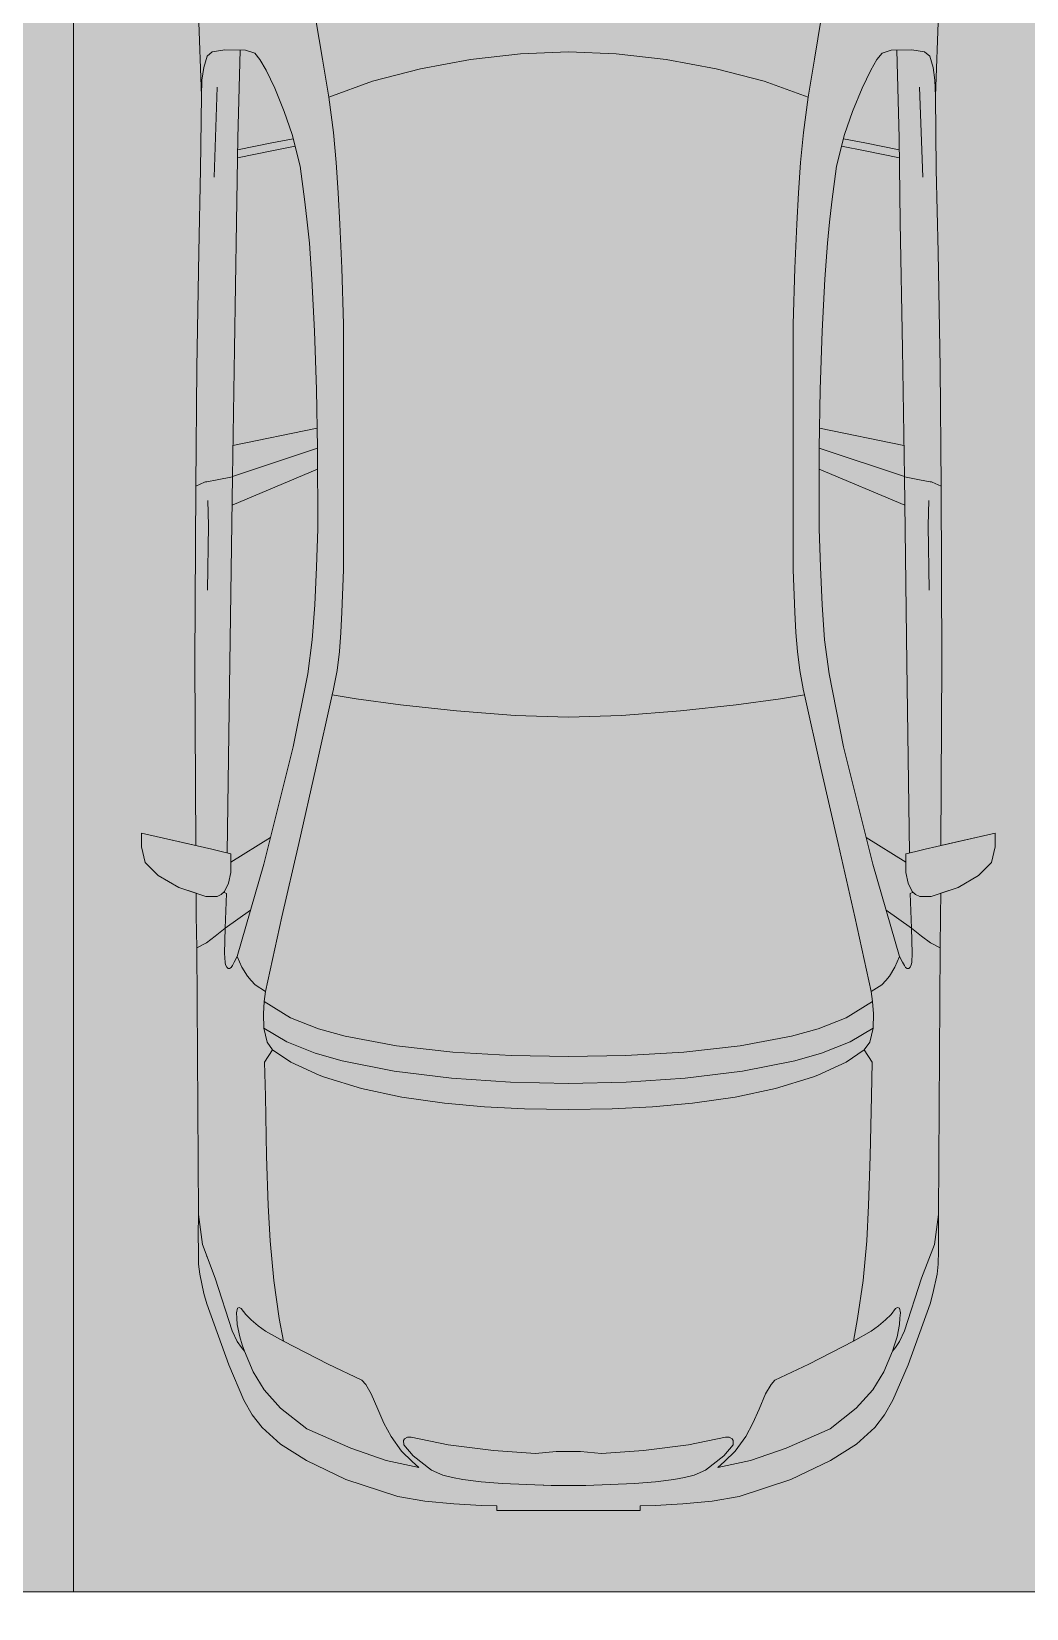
# Model space of a CAD drawing. Header units: millimetres. Extents: x 141848 to 1648660, y -465012 to -151356.
# Drawn here: x 446634 to 449076, y -270728 to -266857 of the extents above; entities that cross this region are included whole.
import ezdxf

# ---------------------------------------------------------------- set-up
doc = ezdxf.new("R2010")
doc.units = ezdxf.units.MM
doc.header["$MEASUREMENT"] = 0
doc.layers.add('Extérieur - Environnement', color=7, linetype='Continuous')
doc.layers.add('Structure - Murs extérieurs', color=7, linetype='Continuous')

msp = doc.modelspace()

# ---------------------------------------------------------------- hatches: boundary and pattern name
at = {"linetype": 'Continuous', "lineweight": 0, "true_color": 0x6f6f6f}
h = msp.add_hatch(color=8, dxfattribs=at)
h.paths.add_polyline_path([(360547.961, -275935.042), (360547.961, -295062.571), (487920.34, -293826.868), (487920.34, -270902.734), (487462.568, -270902.734), (472913.119, -271040.575), (472913.119, -163437.635), (371855.719, -163437.635), (371855.719, -271040.575), (371882.482, -271040.57), (371882.665, -272000.514, -0.40942736), (367883.201, -275935.042)])
h.paths.add_polyline_path([(377135.103, -260639.953), (373845.103, -260639.953), (373845.103, -248364.953), (373845.103, -243089.974), (373845.103, -242189.974), (377135.103, -242189.974)], flags=0)
h.paths.add_polyline_path([(415474.561, -260810.571), (380202.952, -260810.571), (380202.952, -230015.57), (380202.952, -193810.571), (380202.952, -171995.57), (431505.799, -171995.57), (464309.564, -171995.57), (464309.564, -262266.885), (436549.587, -262266.885), (436549.587, -189810.571), (412055.061, -189810.571), (412055.061, -201780.57), (412055.061, -204495.57), (415454.069, -204495.57), (415454.069, -208495.57), (415454.069, -218295.57), (405655.061, -218295.57), (405655.061, -222495.57), (415474.561, -222495.57)], flags=0)
h.paths.add_polyline_path([(381436.562, -269433.913, -0.09031866), (381558.292, -268727.623, -0.20144873), (382612.158, -267592.74, -0.10421145), (383417.525, -267415.055), (384017.498, -267409.371, -0.10404461), (384824.873, -267571.244, -0.23825546), (385983.776, -268953.318, -0.05518862), (386036.355, -269390.334), (386038.45, -269611.438), (386050.565, -270890.267), (385792.102, -271892.761, -0.26794919), (384069.602, -272909.124), (383469.629, -272914.808, -0.19371746), (382078.771, -272370.185, -0.07056876), (381728.183, -271931.262, -0.1316525), (381450.772, -270933.845)], flags=0)
h.paths.add_polyline_path([(392016.505, -273452.052), (392030.007, -267377.824, -0.3805567), (394016.505, -265609.826), (394094.233, -265609.826), (394094.233, -270609.826), (409094.233, -270609.826), (409094.233, -265609.826), (414055.71, -265609.826, -0.41421356), (415555.71, -267109.826), (415555.71, -273660.699, -0.34550161), (413836.804, -275433.432), (394027.271, -275599.002, -0.4157911), (392016.505, -273599.031)], flags=0)
h.paths.add_polyline_path([(424209.612, -271504.083, -0.13447393), (423930.467, -270484.937), (423930.467, -268984.937, -0.41421356), (425930.467, -266984.937), (426530.467, -266984.937, -0.41421356), (428530.467, -268984.937), (428530.467, -270484.937, -0.12882035), (428273.55, -271465.581, -0.27093629), (426530.467, -272484.937), (425930.467, -272484.937, -0.26498)], flags=0)
h.paths.add_polyline_path([(436562.206, -273329.325), (436569.468, -267730.336, -0.09856151), (436800.237, -266943.721), (436817.2, -266951.545, -0.258849), (438654.998, -265605.827), (438652.661, -265587.294), (439337.088, -265587.294), (439337.088, -265687.294), (439337.088, -270687.294), (469237.088, -270687.294), (469237.088, -265687.294), (470907.523, -265687.294), (472885.813, -265687.294), (472885.813, -267687.294), (472885.813, -271062.255, 0.00134576), (472885.842, -271073.021), (472896.728, -273095.233, -0.41421356), (470907.523, -275105.97), (462184.053, -275105.97, -0.00518896), (462130.957, -275116.103), (454147.511, -275196.191), (438770.531, -275253.24, -0.38655333), (436572.608, -273475.385, -0.02518922)], flags=0)

# ---------------------------------------------------------------- linework, layer by layer
at = {"color": 9, "linetype": 'Continuous', "lineweight": 5}
msp.add_lwpolyline([(436572.608, -273475.385, 0.38655333), (438770.531, -275253.24), (454147.511, -275196.191), (462130.957, -275116.103, 0.00518896), (462184.053, -275105.97), (470907.523, -275105.97, 0.41421356), (472896.728, -273095.233), (472885.842, -271073.021, -0.00134576), (472885.813, -271062.255), (472885.813, -267687.294), (472885.813, -265687.294), (470907.523, -265687.294), (469237.088, -265687.294), (469237.088, -270687.294), (439337.088, -270687.294), (439337.088, -265687.294), (439337.088, -265587.294), (438652.661, -265587.294), (438654.998, -265605.827, 0.258849), (436817.2, -266951.545), (436800.237, -266943.721, 0.09856151), (436569.468, -267730.336), (436562.206, -273329.325, 0.02518922)], format="xyb", close=True, dxfattribs=at)
at = {"color": 255, "linetype": 'Continuous', "lineweight": 5, "flags": 128}
for points in [[(446737.088, -265687.294), (446737.088, -270687.294)], [(446737.088, -270687.294), (446737.088, -265687.294)], [(444237.088, -270687.294), (446737.088, -270687.294)], [(446737.088, -270687.294), (449237.088, -270687.294)]]:
    msp.add_lwpolyline(points, dxfattribs=at)
at = {"layer": 'Extérieur - Environnement', "color": 7, "linetype": 'Continuous', "lineweight": 13}
for p, q in [((447312.002, -266709.08), (447348.174, -266924.692)), ((448591.814, -266709.08), (448555.642, -266924.692)), ((447043.698, -266812.144), (447050.959, -267015.116)), ((447050.959, -267015.116), (447043.698, -266812.144)), ((448852.857, -267015.116), (448860.118, -266812.144)), ((448852.857, -267015.116), (448860.118, -266812.144)), ((447064.951, -266917.174), (447056.547, -266945.179)), ((447077.652, -266906.682), (447064.951, -266917.174)), ((447108.63, -266901.909), (447077.652, -266906.682)), ((447159.244, -266903.116), (447108.63, -266901.909)), ((447140.038, -267118.034), (447145.862, -266902.797)), ((447181.719, -266910.293), (447159.244, -266903.116)), ((447194.717, -266925.468), (447181.719, -266910.293)), ((447834.373, -266911.78), (447711.69, -266925.666)), ((447951.908, -266907.061), (447834.373, -266911.78)), ((447951.908, -266907.061), (448069.443, -266911.78)), ((448069.443, -266911.78), (448192.126, -266925.666)), ((448709.099, -266925.468), (448722.098, -266910.293)), ((448722.098, -266910.293), (448744.572, -266903.116)), ((448744.572, -266903.116), (448795.186, -266901.909)), ((448763.778, -267118.034), (448757.954, -266902.797)), ((448795.186, -266901.909), (448826.164, -266906.682)), ((448826.164, -266906.682), (448838.865, -266917.174)), ((448838.865, -266917.174), (448847.27, -266945.179)), ((447056.547, -266945.179), (447052.232, -266976.682)), ((447209.611, -266951.662), (447194.717, -266925.468)), ((447231.015, -266995.684), (447209.611, -266951.662)), ((447348.174, -266924.692), (447363.388, -267017.735)), ((447588.935, -266948.269), (447471.085, -266979.133)), ((447711.69, -266925.666), (447588.935, -266948.269)), ((448192.126, -266925.666), (448314.881, -266948.269)), ((448314.881, -266948.269), (448432.731, -266979.133)), ((448555.642, -266924.692), (448540.428, -267017.735)), ((448672.801, -266995.684), (448694.205, -266951.662)), ((448694.205, -266951.662), (448709.099, -266925.468)), ((448847.27, -266945.179), (448851.584, -266976.682)), ((447052.232, -266976.682), (447050.959, -267015.116)), ((447089.626, -266993.88), (447082.209, -267214.66)), ((447254.43, -267052.956), (447231.015, -266995.684)), ((447471.085, -266979.133), (447363.388, -267017.735)), ((448432.731, -266979.133), (448540.428, -267017.735)), ((448649.386, -267052.956), (448672.801, -266995.684)), ((448814.19, -266993.88), (448821.607, -267214.66)), ((448851.584, -266976.682), (448852.857, -267015.116)), ((447050.959, -267015.116), (447048.746, -267195.422)), ((447048.746, -267195.422), (447050.959, -267015.116)), ((447363.388, -267017.735), (447375.059, -267105.162)), ((448540.428, -267017.735), (448528.757, -267105.162)), ((448855.07, -267195.422), (448852.857, -267015.116)), ((448855.07, -267195.422), (448852.857, -267015.116)), ((447273.759, -267109.617), (447254.43, -267052.956)), ((448630.057, -267109.617), (448649.386, -267052.956)), ((447293.594, -267187.636), (447273.759, -267109.617)), ((447375.058, -267105.146), (447381.751, -267178.67)), ((448528.758, -267105.146), (448522.066, -267178.67)), ((448610.222, -267187.636), (448630.057, -267109.617)), ((447137.106, -267325.351), (447140.038, -267118.034)), ((447139.345, -267167.062), (447223.733, -267149.83)), ((447139.618, -267147.769), (447224.006, -267130.537)), ((447223.733, -267149.83), (447281.148, -267138.68)), ((447224.006, -267130.537), (447276.487, -267120.345)), ((448680.083, -267149.83), (448622.668, -267138.68)), ((448679.81, -267130.537), (448627.33, -267120.345)), ((448764.198, -267147.769), (448679.81, -267130.537)), ((448764.471, -267167.062), (448680.083, -267149.83)), ((448766.71, -267325.351), (448763.778, -267118.034)), ((447305.003, -267275.127), (447293.594, -267187.636)), ((447381.75, -267178.656), (447386.716, -267253.131)), ((448522.066, -267178.656), (448517.1, -267253.131)), ((448598.813, -267275.127), (448610.222, -267187.636)), ((447048.746, -267195.422), (447044.396, -267398.632)), ((447048.746, -267195.422), (447044.396, -267398.632)), ((448859.42, -267398.632), (448855.07, -267195.422)), ((448855.07, -267195.422), (448859.42, -267398.632)), ((447386.716, -267253.127), (447391.12, -267329.924)), ((448517.1, -267253.127), (448512.696, -267329.924)), ((447310.849, -267324.705), (447305.003, -267275.127)), ((448592.967, -267324.705), (448598.813, -267275.127)), ((447132.146, -267636.148), (447137.106, -267325.351)), ((447315.943, -267376.543), (447310.849, -267324.705)), ((447391.119, -267329.914), (447395.885, -267438.034)), ((448512.697, -267329.914), (448507.931, -267438.034)), ((448587.873, -267376.543), (448592.967, -267324.705)), ((448771.671, -267636.148), (448766.71, -267325.351)), ((447322.181, -267464.557), (447315.943, -267376.543)), ((448581.636, -267464.557), (448587.873, -267376.543)), ((447044.396, -267398.632), (447039.611, -267681.866)), ((447044.396, -267398.632), (447039.611, -267681.866)), ((448864.205, -267681.866), (448859.42, -267398.632)), ((448859.42, -267398.632), (448864.205, -267681.866)), ((447395.885, -267438.031), (447399.856, -267575.552)), ((448507.931, -267438.031), (448503.961, -267575.552)), ((447328.568, -267592.686), (447322.181, -267464.557)), ((448575.248, -267592.686), (448581.636, -267464.557)), ((447399.856, -267575.552), (447399.894, -268178.518)), ((448503.961, -267575.552), (448503.922, -268178.518)), ((447333.568, -267735.926), (447328.568, -267592.686)), ((448570.248, -267735.926), (448575.248, -267592.686)), ((447127.185, -267950.448), (447132.146, -267636.148)), ((448776.631, -267950.448), (448771.671, -267636.148)), ((447039.611, -267681.866), (447037.092, -267973.113)), ((447039.611, -267681.866), (447037.092, -267973.113)), ((448866.724, -267973.113), (448864.205, -267681.866)), ((448864.205, -267681.866), (448866.724, -267973.113)), ((447335.991, -267879.457), (447333.568, -267735.926)), ((448567.825, -267879.457), (448570.248, -267735.926)), ((447128.402, -267873.372), (447335.173, -267831.01)), ((448775.415, -267873.372), (448568.643, -267831.01)), ((447335.991, -267879.457), (447127.202, -267949.357)), ((447336.529, -268077.471), (447335.991, -267879.457)), ((448567.287, -268077.471), (448567.825, -267879.457)), ((448567.825, -267879.457), (448776.614, -267949.357)), ((447037.092, -267973.113), (447058.801, -267963.349)), ((447058.801, -267963.349), (447060.757, -267962.783)), ((447060.757, -267962.783), (447064.015, -267962.088)), ((447064.015, -267962.088), (447089.928, -267957.432)), ((447089.928, -267957.432), (447127.185, -267950.448)), ((447127.185, -267950.448), (447120.746, -268407.601)), ((447126.214, -268019.427), (447336.131, -267931.001)), ((448777.603, -268019.427), (448567.685, -267931.001)), ((448776.631, -267950.448), (448783.07, -268407.601)), ((448813.888, -267957.432), (448776.631, -267950.448)), ((448839.801, -267962.088), (448813.888, -267957.432)), ((448843.059, -267962.783), (448839.801, -267962.088)), ((448845.015, -267963.349), (448843.059, -267962.783)), ((448866.724, -267973.113), (448845.015, -267963.349)), ((447037.092, -267973.113), (447035.124, -268405.992)), ((447035.124, -268405.992), (447037.092, -267973.113)), ((448868.692, -268405.992), (448866.724, -267973.113)), ((448868.692, -268405.992), (448866.724, -267973.113)), ((447066.987, -268008.036), (447068.486, -268069.3)), ((448836.829, -268008.036), (448835.33, -268069.3)), ((447068.486, -268069.3), (447065.909, -268228.63)), ((447333.378, -268171.56), (447336.529, -268077.471)), ((448570.438, -268171.56), (448567.287, -268077.471)), ((448835.33, -268069.3), (448837.907, -268228.63)), ((447329.184, -268264.184), (447333.378, -268171.56)), ((447399.894, -268178.518), (447396.057, -268282.803)), ((448503.922, -268178.518), (448507.759, -268282.803)), ((448574.632, -268264.184), (448570.438, -268171.56)), ((447323.085, -268350.336), (447329.184, -268264.184)), ((448580.732, -268350.336), (448574.632, -268264.184)), ((447396.058, -268282.796), (447393.524, -268331.972)), ((448507.758, -268282.796), (448510.292, -268331.972)), ((447311.939, -268433.588), (447323.085, -268350.336)), ((447393.524, -268331.956), (447389.726, -268379.107)), ((448510.292, -268331.956), (448514.09, -268379.107)), ((448591.878, -268433.588), (448580.732, -268350.336)), ((447389.728, -268379.084), (447383.905, -268425.327)), ((448514.088, -268379.084), (448519.911, -268425.327)), ((447035.124, -268405.992), (447037.602, -268855.376)), ((447037.602, -268855.376), (447035.124, -268405.992)), ((447120.747, -268407.601), (447114.299, -268873.649)), ((447383.905, -268425.327), (447375.474, -268470.695)), ((448519.911, -268425.327), (448528.342, -268470.695)), ((448783.069, -268407.601), (448789.517, -268873.649)), ((448866.214, -268855.376), (448868.692, -268405.992)), ((448866.214, -268855.376), (448868.692, -268405.992)), ((447276.522, -268612.975), (447311.939, -268433.588)), ((447375.253, -268471.184), (447375.56, -268470.505)), ((448528.563, -268471.184), (448528.256, -268470.505)), ((448627.294, -268612.975), (448591.878, -268433.588)), ((447372.174, -268485.5), (447332.016, -268665.461)), ((447372.174, -268485.5), (447375.253, -268471.184)), ((447372.174, -268485.5), (447431.145, -268495.563)), ((447431.145, -268495.563), (447539.761, -268509.721)), ((448472.671, -268495.563), (448364.055, -268509.721)), ((448531.642, -268485.5), (448472.671, -268495.563)), ((448531.642, -268485.5), (448528.563, -268471.184)), ((448531.642, -268485.5), (448571.8, -268665.461)), ((447539.761, -268509.721), (447676.846, -268524.319)), ((447676.846, -268524.319), (447821.29, -268535.706)), ((447821.29, -268535.706), (447951.908, -268540.229)), ((448082.526, -268535.706), (447951.908, -268540.229)), ((448226.97, -268524.319), (448082.526, -268535.706)), ((448364.055, -268509.721), (448226.97, -268524.319)), ((447204.322, -268900.718), (447276.522, -268612.975)), ((448699.494, -268900.718), (448627.294, -268612.975)), ((447332.016, -268665.461), (447289.836, -268850.052)), ((448571.8, -268665.461), (448613.98, -268850.052)), ((447037.602, -268855.376), (446904.23, -268824.575)), ((446904.23, -268824.575), (446904.23, -268858.864)), ((446904.23, -268824.575), (447076.265, -268864.305)), ((446904.23, -268824.575), (446904.23, -268858.864)), ((447220.697, -268835.461), (447123.515, -268895.945)), ((447289.836, -268850.052), (447248.686, -269030.342)), ((448613.98, -268850.052), (448655.13, -269030.342)), ((448683.12, -268835.461), (448780.301, -268895.945)), ((448999.586, -268824.575), (448827.551, -268864.305)), ((448999.586, -268824.575), (448866.214, -268855.376)), ((448999.586, -268858.864), (448999.586, -268824.575)), ((448999.586, -268824.575), (448999.586, -268858.864)), ((446904.23, -268858.864), (446913.09, -268896.996)), ((446913.09, -268896.996), (446904.23, -268858.864)), ((447076.265, -268864.305), (447099.394, -268869.809)), ((447099.394, -268869.809), (447123.515, -268876.024)), ((447123.515, -268876.024), (447123.515, -268921.171)), ((448804.422, -268869.809), (448780.301, -268876.024)), ((448780.301, -268876.024), (448780.301, -268921.171)), ((448827.551, -268864.305), (448804.422, -268869.809)), ((448990.726, -268896.996), (448999.586, -268858.864)), ((448990.726, -268896.996), (448999.586, -268858.864)), ((446913.09, -268896.996), (446944.949, -268928.955)), ((446944.949, -268928.955), (446913.09, -268896.996)), ((446944.949, -268928.955), (446995.489, -268958.446)), ((446995.489, -268958.446), (446944.949, -268928.955)), ((447123.515, -268921.171), (447117.503, -268947.698)), ((447204.322, -268900.718), (447138.908, -269127.825)), ((448699.494, -268900.718), (448764.908, -269127.825)), ((448780.301, -268921.171), (448786.313, -268947.698)), ((448908.327, -268958.446), (448958.867, -268928.955)), ((448908.327, -268958.446), (448958.867, -268928.955)), ((448958.867, -268928.955), (448990.726, -268896.996)), ((448958.867, -268928.955), (448990.726, -268896.996)), ((446995.489, -268958.446), (447038.002, -268972.665)), ((447061.464, -268980.512), (446995.489, -268958.446)), ((447038.002, -268972.665), (447038.26, -269028.074)), ((447038.26, -269028.074), (447038.002, -268972.665)), ((447107.695, -268967.805), (447099.62, -268975.338)), ((447112.572, -268973.482), (447105.368, -268969.976)), ((447117.503, -268947.698), (447107.695, -268967.805)), ((447112.572, -268973.482), (447109.604, -269058.02)), ((448786.313, -268947.698), (448796.121, -268967.805)), ((448791.244, -268973.482), (448798.448, -268969.976)), ((448791.244, -268973.482), (448794.212, -269058.02)), ((448796.121, -268967.805), (448804.196, -268975.338)), ((448842.352, -268980.512), (448908.327, -268958.446)), ((448865.556, -269028.074), (448865.814, -268972.665)), ((448865.556, -269028.074), (448865.814, -268972.665)), ((448865.814, -268972.665), (448908.327, -268958.446)), ((447089.448, -268980.446), (447061.464, -268980.512)), ((447099.62, -268975.338), (447089.448, -268980.446)), ((448804.196, -268975.338), (448814.368, -268980.446)), ((448814.368, -268980.446), (448842.352, -268980.512)), ((447038.26, -269028.074), (447039.312, -269106.124)), ((447038.26, -269028.074), (447039.312, -269106.124)), ((447171.752, -269013.798), (447109.604, -269058.02)), ((447248.686, -269030.342), (447208.521, -269213.352)), ((448655.13, -269030.342), (448695.295, -269213.352)), ((448732.064, -269013.798), (448794.212, -269058.02)), ((448864.504, -269106.124), (448865.556, -269028.074)), ((448865.556, -269028.074), (448864.504, -269106.124)), ((447084.743, -269078.043), (447063.147, -269094.519)), ((447109.604, -269058.02), (447084.743, -269078.043)), ((447109.604, -269058.02), (447107.77, -269119.394)), ((448794.212, -269058.02), (448819.073, -269078.043)), ((448794.212, -269058.02), (448796.046, -269119.394)), ((448819.073, -269078.043), (448840.669, -269094.519)), ((447063.147, -269094.519), (447039.312, -269106.124)), ((447039.312, -269106.124), (447043.463, -269761.281)), ((447039.312, -269106.124), (447043.463, -269761.281)), ((447107.77, -269119.394), (447109.049, -269142.411)), ((447131.56, -269141.742), (447138.908, -269127.825)), ((447138.908, -269127.825), (447150.354, -269154.267)), ((448764.908, -269127.825), (448753.463, -269154.267)), ((448772.256, -269141.742), (448764.908, -269127.825)), ((448796.046, -269119.394), (448794.767, -269142.411)), ((448840.669, -269094.519), (448864.504, -269106.124)), ((448860.353, -269761.281), (448864.504, -269106.124)), ((448864.504, -269106.124), (448860.353, -269761.281)), ((447109.049, -269142.411), (447110.086, -269148.165)), ((447110.086, -269148.165), (447113.009, -269153.829)), ((447116.47, -269156.902), (447113.009, -269153.829)), ((447120.219, -269156.936), (447116.47, -269156.902)), ((447124.115, -269154.389), (447120.219, -269156.936)), ((447124.115, -269154.389), (447127.207, -269150.029)), ((447127.207, -269150.029), (447131.554, -269141.742)), ((447150.354, -269154.267), (447163.697, -269175.776)), ((448753.463, -269154.267), (448740.119, -269175.776)), ((448776.609, -269150.029), (448772.262, -269141.742)), ((448779.701, -269154.389), (448776.609, -269150.029)), ((448779.701, -269154.389), (448783.597, -269156.936)), ((448783.597, -269156.936), (448787.346, -269156.902)), ((448787.346, -269156.902), (448790.807, -269153.829)), ((448793.73, -269148.165), (448790.807, -269153.829)), ((448794.767, -269142.411), (448793.73, -269148.165)), ((447163.697, -269175.776), (447172.894, -269186.973)), ((447172.894, -269186.973), (447182.613, -269197.411)), ((447182.613, -269197.411), (447208.521, -269213.352)), ((448721.203, -269197.411), (448695.295, -269213.352)), ((448730.922, -269186.973), (448721.203, -269197.411)), ((448740.119, -269175.776), (448730.922, -269186.973)), ((447205.231, -269238.276), (447203.088, -269268.704)), ((447208.521, -269213.352), (447205.231, -269238.276)), ((447270.045, -269278.711), (447205.231, -269238.276)), ((447208.535, -269213.352), (447208.521, -269213.352)), ((448633.771, -269278.711), (448698.585, -269238.276)), ((448695.281, -269213.352), (448695.295, -269213.352)), ((448695.295, -269213.352), (448698.585, -269238.276)), ((448698.585, -269238.276), (448700.728, -269268.704)), ((447203.088, -269268.704), (447203.868, -269304.066)), ((447338.801, -269304.966), (447270.041, -269278.71)), ((448565.016, -269304.966), (448633.775, -269278.71)), ((448700.728, -269268.704), (448699.948, -269304.066)), ((447260.246, -269337.286), (447203.868, -269304.066)), ((447203.868, -269304.066), (447212.196, -269337.784)), ((447403.937, -269323.678), (447338.794, -269304.965)), ((448499.88, -269323.678), (448565.022, -269304.965)), ((448643.57, -269337.286), (448699.948, -269304.066)), ((448699.948, -269304.066), (448691.62, -269337.784)), ((447225.512, -269357.141), (447205.981, -269387.53)), ((447212.196, -269337.784), (447212.222, -269337.799)), ((447225.512, -269357.141), (447212.196, -269337.784)), ((447225.517, -269357.181), (447225.512, -269357.141)), ((447225.517, -269357.181), (447270.12, -269386.898)), ((447330.449, -269364.909), (447260.246, -269337.286)), ((447530.229, -269347.1), (447403.931, -269323.677)), ((447668.372, -269362.462), (447530.229, -269347.1)), ((448235.444, -269362.462), (448373.587, -269347.1)), ((448373.587, -269347.1), (448499.885, -269323.677)), ((448573.367, -269364.909), (448643.57, -269337.286)), ((448678.299, -269357.181), (448633.696, -269386.898)), ((448678.299, -269357.181), (448678.305, -269357.141)), ((448678.305, -269357.141), (448691.62, -269337.784)), ((448678.305, -269357.141), (448697.835, -269387.53)), ((448691.62, -269337.784), (448691.594, -269337.799)), ((447205.981, -269387.53), (447208.16, -269470.882)), ((447270.12, -269386.898), (447339.999, -269419.474)), ((447396.096, -269383.674), (447330.449, -269364.909)), ((447524.538, -269409.223), (447396.096, -269383.674)), ((447811.302, -269370.864), (447668.37, -269362.461)), ((447951.937, -269373.424), (447811.3, -269370.863)), ((447951.879, -269373.424), (448092.516, -269370.863)), ((448092.514, -269370.864), (448235.446, -269362.461)), ((448379.278, -269409.223), (448507.72, -269383.674)), ((448507.72, -269383.674), (448573.367, -269364.909)), ((448633.696, -269386.898), (448563.817, -269419.474)), ((448697.835, -269387.53), (448695.656, -269470.882)), ((447339.999, -269419.474), (447353.06, -269424.336)), ((447353.06, -269424.336), (447443.601, -269452.15)), ((447665.22, -269426.562), (447524.538, -269409.223)), ((447810.004, -269436.38), (447665.22, -269426.562)), ((447951.908, -269439.488), (447810.004, -269436.38)), ((447951.908, -269439.488), (448093.812, -269436.38)), ((448093.812, -269436.38), (448238.596, -269426.562)), ((448238.596, -269426.562), (448379.278, -269409.223)), ((448550.756, -269424.336), (448460.216, -269452.15)), ((448563.817, -269419.474), (448550.756, -269424.336)), ((447208.158, -269470.819), (447210.804, -269617.644)), ((447208.161, -269470.865), (447208.161, -269470.882)), ((447443.601, -269452.15), (447542.648, -269473.079)), ((447542.648, -269473.079), (447647.555, -269487.903)), ((448361.168, -269473.079), (448256.261, -269487.903)), ((448460.216, -269452.15), (448361.168, -269473.079)), ((448695.658, -269470.819), (448693.012, -269617.644)), ((448695.655, -269470.865), (448695.655, -269470.882)), ((447647.555, -269487.903), (447745.517, -269496.699)), ((447745.517, -269496.699), (447844.089, -269501.675)), ((447844.089, -269501.675), (447951.915, -269503.419)), ((448059.727, -269501.675), (447951.902, -269503.419)), ((448158.299, -269496.699), (448059.727, -269501.675)), ((448256.261, -269487.903), (448158.299, -269496.699)), ((447210.804, -269617.644), (447215.096, -269739.103)), ((448693.012, -269617.644), (448688.72, -269739.103)), ((447215.096, -269739.103), (447219.633, -269825.642)), ((448688.72, -269739.103), (448684.183, -269825.642)), ((447043.463, -269761.281), (447043.38, -269812.104)), ((447043.463, -269761.281), (447043.38, -269812.104)), ((447043.463, -269761.281), (447053.306, -269834.646)), ((448860.353, -269761.281), (448850.51, -269834.646)), ((448860.436, -269812.104), (448860.353, -269761.281)), ((448860.353, -269761.281), (448860.436, -269812.104)), ((447043.38, -269812.104), (447043.49, -269850.175)), ((447043.38, -269812.104), (447043.49, -269850.175)), ((447219.631, -269825.621), (447228.412, -269922.935)), ((447228.412, -269922.935), (447219.661, -269825.642)), ((448684.185, -269825.621), (448675.404, -269922.935)), ((448675.404, -269922.935), (448684.155, -269825.642)), ((448860.326, -269850.175), (448860.436, -269812.104)), ((448860.436, -269812.104), (448860.326, -269850.175)), ((447043.49, -269850.175), (447044.017, -269883.286)), ((447043.49, -269850.175), (447044.017, -269883.286)), ((447053.306, -269834.646), (447084.831, -269917.011)), ((447064.421, -269863.685), (447064.472, -269864.697)), ((448850.51, -269834.646), (448818.985, -269917.011)), ((448839.396, -269863.685), (448839.344, -269864.697)), ((448859.799, -269883.286), (448860.326, -269850.175)), ((448860.326, -269850.175), (448859.799, -269883.286)), ((447044.017, -269883.286), (447046.818, -269907.43)), ((447044.017, -269883.286), (447046.818, -269907.43)), ((448856.998, -269907.43), (448859.799, -269883.286)), ((448859.799, -269883.286), (448856.998, -269907.43)), ((447046.818, -269907.43), (447057.215, -269954.786)), ((447057.215, -269954.786), (447046.818, -269907.43)), ((447084.831, -269917.011), (447126.432, -270046.609)), ((447228.412, -269922.935), (447242.034, -270016.18)), ((448675.404, -269922.935), (448661.782, -270016.18)), ((448818.985, -269917.011), (448777.384, -270046.609)), ((448846.601, -269954.786), (448856.998, -269907.43)), ((448846.601, -269954.786), (448856.998, -269907.43)), ((447057.215, -269954.786), (447064.23, -269980.291)), ((447064.23, -269980.291), (447057.215, -269954.786)), ((447064.23, -269980.291), (447118.048, -270130.226)), ((447118.048, -270130.226), (447064.23, -269980.291)), ((448785.768, -270130.226), (448839.586, -269980.291)), ((448785.768, -270130.226), (448839.586, -269980.291)), ((448839.586, -269980.291), (448846.601, -269954.786)), ((448839.586, -269980.291), (448846.601, -269954.786)), ((447139.437, -269991.066), (447136.704, -270002.769)), ((447136.704, -270002.769), (447138.017, -270015.863)), ((447138.017, -270015.863), (447138.964, -270030.793)), ((447143.89, -269989.8), (447139.437, -269991.066)), ((447148.778, -269991.957), (447143.89, -269989.8)), ((447159.717, -270006.248), (447148.778, -269991.957)), ((447173.339, -270019.786), (447159.717, -270006.248)), ((447242.03, -270016.157), (447252.31, -270072.418)), ((448661.786, -270016.157), (448651.506, -270072.418)), ((448730.477, -270019.786), (448744.099, -270006.248)), ((448744.099, -270006.248), (448755.038, -269991.957)), ((448755.038, -269991.957), (448759.926, -269989.8)), ((448759.926, -269989.8), (448764.379, -269991.066)), ((448764.379, -269991.066), (448767.112, -270002.769)), ((448765.799, -270015.863), (448764.852, -270030.793)), ((448767.112, -270002.769), (448765.799, -270015.863)), ((447138.769, -270072.924), (447126.432, -270046.609)), ((447138.964, -270030.793), (447144.87, -270061.6)), ((447190.413, -270034.588), (447173.339, -270019.786)), ((447208.354, -270047.873), (447190.413, -270034.588)), ((447252.31, -270072.418), (447208.354, -270047.873)), ((448651.506, -270072.418), (448695.462, -270047.873)), ((448695.462, -270047.873), (448713.404, -270034.588)), ((448713.404, -270034.588), (448730.477, -270019.786)), ((448764.852, -270030.793), (448758.946, -270061.6)), ((448765.047, -270072.924), (448777.384, -270046.609)), ((447149.212, -270087.473), (447138.769, -270072.924)), ((447144.87, -270061.6), (447151.216, -270081.4)), ((447156.538, -270096.772), (447149.212, -270087.473)), ((447151.216, -270081.4), (447156.538, -270096.772)), ((447361.725, -270128.798), (447252.31, -270072.418)), ((448542.091, -270128.798), (448651.506, -270072.418)), ((448752.6, -270081.4), (448747.278, -270096.772)), ((448747.278, -270096.772), (448754.604, -270087.473)), ((448758.946, -270061.6), (448752.6, -270081.4)), ((448754.604, -270087.473), (448765.047, -270072.924)), ((447118.048, -270130.226), (447155.287, -270217.2)), ((447155.287, -270217.2), (447118.048, -270130.226)), ((447177.722, -270147.072), (447156.538, -270096.772)), ((447445.162, -270167.904), (447361.725, -270128.798)), ((448458.655, -270167.904), (448542.091, -270128.798)), ((448726.094, -270147.072), (448747.278, -270096.772)), ((448748.529, -270217.2), (448785.768, -270130.226)), ((448748.529, -270217.2), (448785.768, -270130.226)), ((447204.937, -270191.422), (447177.722, -270147.072)), ((447454.551, -270178.323), (447445.162, -270167.904)), ((448449.266, -270178.323), (448458.655, -270167.904)), ((448698.879, -270191.422), (448726.094, -270147.072)), ((447245.255, -270236.78), (447204.937, -270191.422)), ((447467.731, -270201.019), (447454.551, -270178.323)), ((447483.871, -270238.748), (447467.718, -270200.996)), ((448419.945, -270238.748), (448436.098, -270200.996)), ((448436.085, -270201.019), (448449.266, -270178.323)), ((448658.561, -270236.78), (448698.879, -270191.422)), ((447155.287, -270217.2), (447175.832, -270252.572)), ((447155.287, -270217.2), (447175.832, -270252.572)), ((447309.581, -270287.509), (447245.255, -270236.78)), ((447498.939, -270273.148), (447483.871, -270238.748)), ((448404.877, -270273.148), (448419.945, -270238.748)), ((448594.235, -270287.509), (448658.561, -270236.78)), ((448727.984, -270252.572), (448748.529, -270217.2)), ((448748.529, -270217.2), (448727.984, -270252.572)), ((447175.832, -270252.572), (447200.01, -270283.992)), ((447175.832, -270252.572), (447200.01, -270283.992)), ((447200.01, -270283.992), (447245.038, -270325.3)), ((447200.01, -270283.992), (447245.038, -270325.3)), ((447309.581, -270287.509), (447417.615, -270334.551)), ((447516.721, -270306.15), (447498.939, -270273.148)), ((448387.095, -270306.15), (448404.877, -270273.148)), ((448594.235, -270287.509), (448486.201, -270334.551)), ((448658.778, -270325.3), (448703.806, -270283.992)), ((448703.806, -270283.992), (448658.778, -270325.3)), ((448703.806, -270283.992), (448727.984, -270252.572)), ((448727.984, -270252.572), (448703.806, -270283.992)), ((447245.038, -270325.3), (447308.755, -270364.897)), ((447245.038, -270325.3), (447308.755, -270364.897)), ((447542.467, -270342.487), (447516.721, -270306.15)), ((447547.432, -270315.683), (447549.876, -270311.79)), ((447547.58, -270326.509), (447547.432, -270315.683)), ((447570.639, -270353.332), (447547.58, -270326.509)), ((447549.876, -270311.79), (447557.122, -270308.145)), ((447557.122, -270308.145), (447566.035, -270307.893)), ((447566.035, -270307.893), (447656.902, -270326.346)), ((447656.902, -270326.346), (447767.927, -270340.803)), ((448246.914, -270326.346), (448135.889, -270340.803)), ((448337.781, -270307.893), (448246.914, -270326.346)), ((448333.177, -270353.332), (448356.236, -270326.509)), ((448346.694, -270308.145), (448337.781, -270307.893)), ((448353.94, -270311.79), (448346.694, -270308.145)), ((448356.384, -270315.683), (448353.94, -270311.79)), ((448356.236, -270326.509), (448356.384, -270315.683)), ((448361.35, -270342.487), (448387.095, -270306.15)), ((448595.061, -270364.897), (448658.778, -270325.3)), ((448658.778, -270325.3), (448595.061, -270364.897)), ((447308.755, -270364.897), (447405.55, -270411.682)), ((447308.755, -270364.897), (447405.55, -270411.682)), ((447417.615, -270334.551), (447504.846, -270364.687)), ((447585.093, -270382.581), (447504.846, -270364.687)), ((447568.336, -270367.761), (447542.467, -270342.487)), ((447615.4, -270388.521), (447570.639, -270353.332)), ((447767.927, -270340.803), (447871.064, -270347.688)), ((447922.186, -270343.014), (447871.064, -270347.688)), ((447922.186, -270343.014), (447952.723, -270343.014)), ((447981.63, -270343.014), (447951.093, -270343.014)), ((447981.63, -270343.014), (448032.752, -270347.688)), ((448135.889, -270340.803), (448032.752, -270347.688)), ((448288.416, -270388.521), (448333.177, -270353.332)), ((448318.723, -270382.581), (448398.97, -270364.687)), ((448335.48, -270367.761), (448361.35, -270342.487)), ((448486.201, -270334.551), (448398.97, -270364.687)), ((448498.266, -270411.682), (448595.061, -270364.897)), ((448595.061, -270364.897), (448498.266, -270411.682)), ((447585.093, -270382.581), (447568.336, -270367.761)), ((447643.559, -270400.674), (447615.4, -270388.521)), ((447643.559, -270400.674), (447667.127, -270406.754)), ((448260.257, -270400.674), (448236.689, -270406.754)), ((448260.257, -270400.674), (448288.416, -270388.521)), ((448318.723, -270382.581), (448335.48, -270367.761)), ((447405.55, -270411.682), (447533.039, -270453.32)), ((447533.039, -270453.32), (447405.55, -270411.682)), ((447667.123, -270406.753), (447693.12, -270411.739)), ((447693.108, -270411.737), (447738.025, -270417.696)), ((447738.025, -270417.696), (447789.918, -270421.621)), ((447909.307, -270426.56), (447789.918, -270421.621)), ((447890.774, -270425.927), (447891.415, -270425.927)), ((447951.92, -270426.22), (447909.307, -270426.56)), ((447951.896, -270426.22), (447994.509, -270426.56)), ((447994.509, -270426.56), (448113.898, -270421.621)), ((448013.042, -270425.927), (448012.401, -270425.927)), ((448165.791, -270417.696), (448113.898, -270421.621)), ((448210.708, -270411.737), (448165.791, -270417.696)), ((448236.693, -270406.753), (448210.696, -270411.739)), ((448370.777, -270453.32), (448498.266, -270411.682)), ((448370.777, -270453.32), (448498.266, -270411.682)), ((447533.039, -270453.32), (447599.279, -270464.898)), ((447599.279, -270464.898), (447533.039, -270453.32)), ((447599.279, -270464.898), (447670.898, -270471.45)), ((447670.898, -270471.45), (447599.279, -270464.898)), ((447670.898, -270471.45), (447738.885, -270475.543)), ((447738.885, -270475.543), (447670.898, -270471.45)), ((447738.885, -270475.543), (447776.146, -270476.634)), ((447776.146, -270476.634), (447738.885, -270475.543)), ((447776.146, -270476.634), (447776.146, -270487.463)), ((447776.146, -270487.463), (447776.146, -270476.634)), ((448127.67, -270476.634), (448164.931, -270475.543)), ((448127.67, -270476.634), (448164.931, -270475.543)), ((448127.67, -270487.463), (448127.67, -270476.634)), ((448127.67, -270487.463), (448127.67, -270476.634)), ((448164.931, -270475.543), (448232.918, -270471.45)), ((448164.931, -270475.543), (448232.918, -270471.45)), ((448232.918, -270471.45), (448304.537, -270464.898)), ((448232.918, -270471.45), (448304.537, -270464.898)), ((448304.537, -270464.898), (448370.777, -270453.32)), ((448304.537, -270464.898), (448370.777, -270453.32)), ((447776.146, -270487.463), (448127.67, -270487.463)), ((447776.146, -270487.463), (447951.908, -270487.463)), ((448127.67, -270487.463), (447951.908, -270487.463))]:
    msp.add_line(p, q, dxfattribs=at)
at = {"layer": 'Structure - Murs extérieurs', "color": 7, "linetype": 'Continuous', "lineweight": 5, "flags": 128}
msp.add_lwpolyline([(469137.088, -270687.292), (439337.088, -270687.292), (439337.088, -265687.294), (439337.088, -265587.294), (439237.088, -265587.294), (438652.661, -265587.294, 0.25972716), (436720.906, -267116.457, 0.0985618), (436560.829, -267920.633), (436560.829, -273253.269, 0.41578544), (438672.092, -275353.239), (470809.084, -275205.969, 0.41421921)], format="xyb", dxfattribs=at)
at = {"layer": 'Structure - Murs extérieurs', "color": 7, "linetype": 'Continuous', "lineweight": 5}
msp.add_lwpolyline([(469137.088, -270687.292), (439337.088, -270687.292)], dxfattribs=at)

doc.saveas('drawing.dxf')
